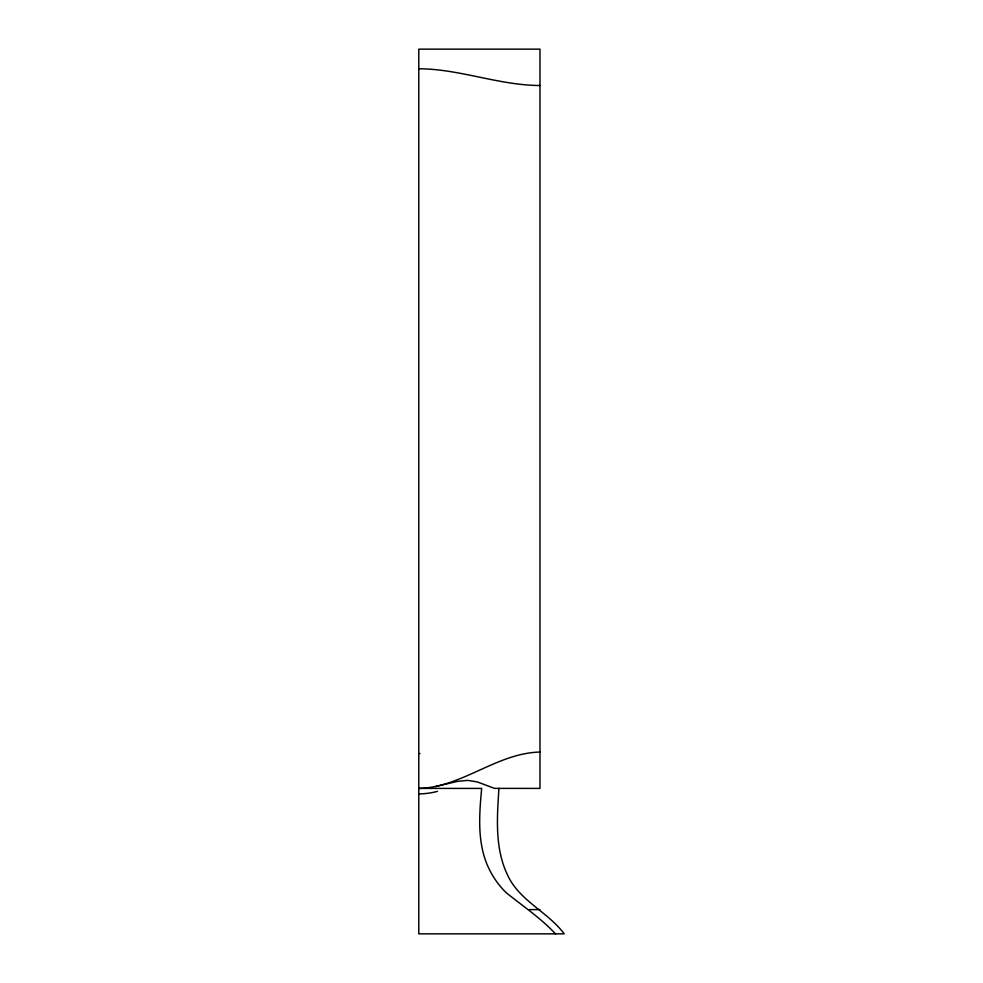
<?xml version="1.0" encoding="UTF-8"?>
<svg xmlns="http://www.w3.org/2000/svg" width="983" height="983" viewBox="0 0 983 983"><rect width="100%" height="100%" fill="white"/><g stroke="black" fill="none" stroke-linecap="round" stroke-linejoin="round"><path stroke-width="1.47" d="M498.934 788.415C497.079 817.414 494.621 848.452 507.719 875.374C519.589 900.969 547.875 911.868 564.217 933.85L418.783 933.85L418.783 49.15L539.974 49.15L539.974 788.415L494.437 788.366L477.099 781.854L467.638 780.367L457.525 781.362L435.518 786.584M539.974 752.056C496.636 753.089 462.133 787.395 418.783 788.415L481.67 788.415C479.692 809.906 477.849 831.937 483.267 853.084A85.214 85.214 0 0 0 506.22 892.724C522.919 906.191 540.724 917.987 555.469 933.85M529.321 909.607L539.888 909.607M418.783 68.773C459.86 68.933 498.909 85.349 539.974 85.509M437.533 791.364A61.868 49.162 0 0 1 418.893 793.908M419.508 753.494A20.999 16.944 11.6 0 1 419.987 753.617"/></g></svg>
